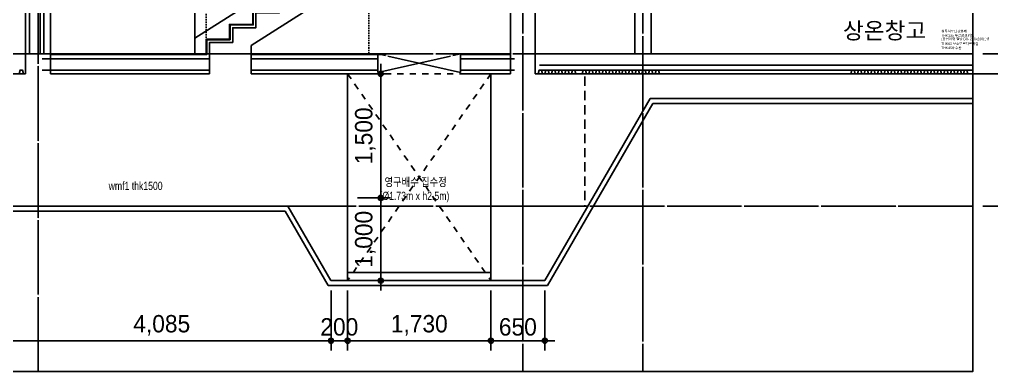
# Model space of a CAD drawing. Header units: millimetres. Extents: x 11948722 to 13111668, y -10771712 to -10232988.
# Drawn here: x 12512241 to 12523973, y -10505543 to -10501287 of the extents above; entities that cross this region are included whole.
import ezdxf
from ezdxf.enums import TextEntityAlignment as Align

# ---------------------------------------------------------------- set-up
doc = ezdxf.new("R2010")
doc.units = ezdxf.units.MM
doc.header["$LTSCALE"] = 150
doc.header["$MEASUREMENT"] = 0
for name, pattern in [('CEN', [6.2, 6, -0.1, 0, -0.1]), ('HID', [2.3, 1.5, -0.8]), ('HIDDEN', [2, 1, -1]), ('Xref-계단단면도$0$H', [1, 0.6, -0.4])]:
    doc.linetypes.add(name, pattern=pattern)
doc.layers.get('0').update_dxf_attribs({"linetype": 'CONTINUOUS'})
doc.layers.get('Defpoints').update_dxf_attribs({"color": 117, "linetype": 'CONTINUOUS'})
for name, color, linetype in [('253', 253, 'CONTINUOUS'), ('A-DOOR', 4, 'CONTINUOUS'), ('A-ELE-8', 8, 'CONTINUOUS'), ('A-HAT-251', 251, 'CONTINUOUS'), ('A-중심선', 10, 'CEN'), ('CON-C', 2, 'CONTINUOUS'), ('ELE-06', 6, 'CONTINUOUS'), ('ELE-8', 8, 'CONTINUOUS'), ('ele11', 251, 'CONTINUOUS'), ('HID', 4, 'HIDDEN'), ('WALb', 3, 'CONTINUOUS'), ('Xref-계단단면도$0$3 dim0', 7, 'CONTINUOUS'), ('Xref-계단단면도$0$A-CEIL', 6, 'CONTINUOUS'), ('Xref-계단단면도$0$A-DIM', 7, 'CONTINUOUS'), ('바닥마감', 3, 'CONTINUOUS')]:
    doc.layers.add(name, color=color, linetype=linetype)
doc.styles.add('Xref-계단단면도$0$나눔고딕 Se', font='')
doc.styles.add('돋움', font='')
doc.styles.add('맑은고딕', font='malgun.ttf')
doc.styles.add('주석', font='')
doc.styles.get('Xref-계단단면도$0$나눔고딕 Se').set_extended_font_data('Dotum')
doc.styles.get('돋움').set_extended_font_data('Dotum')
doc.styles.get('주석').set_extended_font_data('Dotum')
doc.dimstyles.new('Xref-계단단면도$0$A1-100', dxfattribs={"dimtxt": 3, "dimasz": 1, "dimexe": 2, "dimexo": 2, "dimgap": 1, "dimtad": 1, "dimdec": 0, "dimzin": 12, "dimdsep": 46, "dimlunit": 6, "dimtxsty": 'Xref-계단단면도$0$나눔고딕 Se', "dimblk1": 'Xref-계단단면도$0$DIMDOT', "dimblk2": 'Xref-계단단면도$0$DIMDOT', "dimsah": 1, "dimcen": -1, "dimdle": 2, "dimclrd": 256, "dimclre": 256, "dimclrt": 3, "dimadec": 0, "dimazin": 0, "dimtfac": 1, "dimtdec": 0, "dimtix": 1, "dimtmove": 2, "dimatfit": 3, "dimldrblk": 'Xref-계단단면도$0$DIMDOT', "dimfxl": 1, "dimtvp": 1, "dimtolj": 1, "dimtzin": 12, "dimlwd": -1, "dimlwe": -1, "dimarcsym": 0})

# ---------------------------------------------------------------- blocks, each defined once
blk = doc.blocks.new('Xref-계단단면도$0$DIMDOT')
at = {"color": 0}
blk.add_line((-2, 0), (2, 0), dxfattribs=at)
for radius in [0.5, 0.25]:
    blk.add_circle((0, 0), radius, dxfattribs=at)
blk = doc.blocks.new('*D257')
at = {"layer": 'Defpoints', "color": 0, "ltscale": 1200}
for p in [(12523746, -10491704), (12527346, -10491704), (12523746, -10501704)]:
    blk.add_point(p, dxfattribs=at)
at = {"layer": 'Xref-계단단면도$0$3 dim0'}
for p, q in [((12523866, -10491704), (12527466, -10491704)), ((12527346, -10501644), (12527346, -10491764)), ((12523866, -10501704), (12527466, -10501704))]:
    blk.add_line(p, q, dxfattribs=at)
at = {"layer": 'Xref-계단단면도$0$3 dim0', "ltscale": 1200, "xscale": 60, "yscale": 60, "zscale": 60}
for p, rotation in [((12527346, -10491704), 90), ((12527346, -10501704), 270)]:
    blk.add_blockref('Xref-계단단면도$0$DIMDOT', p, dxfattribs=dict(at, rotation=rotation))
at = {"layer": 'Xref-계단단면도$0$3 dim0', "color": 3, "ltscale": 1200, "insert": (12527161, -10496704), "char_height": 210, "attachment_point": 5, "rotation": 90, "style": 'Xref-계단단면도$0$나눔고딕 Se'}
blk.add_mtext('\\A1;10,000', dxfattribs=at)
blk = doc.blocks.new('*U136')
at = {"layer": 'A-DOOR'}
for p, q in [((-200, 0), (-200, 2070)), ((-155, 0), (-155, 2055)), ((-200, 0), (-25, 0))]:
    blk.add_line(p, q, dxfattribs=at)
for points in [[(10, 2100), (20, 2100), (20, 2070), (-25, 2070), (-25, 2055), (-155, 2055), (-155, 2070), (-200, 2070), (-200, 2100), (-190, 2100)], [(-25, 945), (-35, 935), (-35, 865), (-25, 855)], [(20, 945), (30, 935), (30, 865), (20, 855)], [(-35, 915), (-55, 925), (-95, 925), (-95, 875), (-55, 875), (-35, 885)], [(30, 885), (50, 875), (90, 875), (90, 925), (50, 925), (30, 915)]]:
    blk.add_lwpolyline(points, dxfattribs=at)
blk.add_lwpolyline([(20, 0), (-25, 0), (-25, 2070), (20, 2070)], close=True, dxfattribs=at)
blk = doc.blocks.new('1.5')
at = {"layer": 'A-HAT-251', "linetype": 'HIDDEN', "ltscale": 0.5}
for p, q in [((12412532, -10439268), (12412532, -10441768)), ((12412532, -10439268), (12414262, -10441768)), ((12414262, -10439268), (12412532, -10441768)), ((12412532, -10439268), (12414262, -10439268)), ((12414262, -10439268), (12414262, -10441768)), ((12412532, -10441768), (12414262, -10441768))]:
    blk.add_line(p, q, dxfattribs=at)
at = {"layer": 'Defpoints', "style": '주석', "width": 0.8}
for s, p in [('영구배수 집수정', (12412978, -10440577)), ('(Ø1.73m x h2.5m)', (12412917, -10440744))]:
    blk.add_text(s, height=100, dxfattribs=at).set_placement(p, align=Align.MIDDLE_LEFT)
blk = doc.blocks.new('*D1275')
at = {"layer": 'Defpoints', "color": 0, "ltscale": 1200}
for p in [(12516201, -10501944), (12516201, -10503444), (12516601, -10503444)]:
    blk.add_point(p, dxfattribs=at)
at = {"layer": 'Xref-계단단면도$0$3 dim0'}
for p, q in [((12516321, -10501944), (12516721, -10501944)), ((12516601, -10502004), (12516601, -10503384)), ((12516321, -10503444), (12516721, -10503444))]:
    blk.add_line(p, q, dxfattribs=at)
at = {"layer": 'Xref-계단단면도$0$3 dim0', "ltscale": 1200, "xscale": 60, "yscale": 60, "zscale": 60}
for p, rotation in [((12516601, -10501944), 90), ((12516601, -10503444), 270)]:
    blk.add_blockref('Xref-계단단면도$0$DIMDOT', p, dxfattribs=dict(at, rotation=rotation))
at = {"layer": 'Xref-계단단면도$0$3 dim0', "color": 3, "ltscale": 1200, "insert": (12516415, -10502694), "char_height": 210, "attachment_point": 5, "rotation": 90, "style": 'Xref-계단단면도$0$나눔고딕 Se'}
blk.add_mtext('\\A1;1,500', dxfattribs=at)
blk = doc.blocks.new('*D1276')
at = {"layer": 'Defpoints', "color": 0, "ltscale": 1200}
for p in [(12516201, -10504444), (12517931, -10504444), (12516201, -10505170)]:
    blk.add_point(p, dxfattribs=at)
at = {"layer": 'Xref-계단단면도$0$3 dim0'}
for p, q in [((12516201, -10504564), (12516201, -10505290)), ((12517931, -10504564), (12517931, -10505290)), ((12517871, -10505170), (12516261, -10505170))]:
    blk.add_line(p, q, dxfattribs=at)
at = {"layer": 'Xref-계단단면도$0$3 dim0', "ltscale": 1200, "xscale": 60, "yscale": 60, "zscale": 60, "rotation": 180}
blk.add_blockref('Xref-계단단면도$0$DIMDOT', (12516201, -10505170), dxfattribs=at)
at = {"layer": 'Xref-계단단면도$0$3 dim0', "ltscale": 1200, "xscale": 60, "yscale": 60, "zscale": 60}
blk.add_blockref('Xref-계단단면도$0$DIMDOT', (12517931, -10505170), dxfattribs=at)
at = {"layer": 'Xref-계단단면도$0$3 dim0', "color": 3, "ltscale": 1200, "insert": (12517066, -10504984), "char_height": 210, "attachment_point": 5, "style": 'Xref-계단단면도$0$나눔고딕 Se'}
blk.add_mtext('\\A1;1,730', dxfattribs=at)
blk = doc.blocks.new('*D1277')
at = {"layer": 'Defpoints', "color": 0, "ltscale": 1200}
for p in [(12516001, -10504444), (12516201, -10504444), (12516201, -10505170)]:
    blk.add_point(p, dxfattribs=at)
at = {"layer": 'Xref-계단단면도$0$3 dim0'}
for p, q in [((12516001, -10504564), (12516001, -10505290)), ((12516201, -10504564), (12516201, -10505290)), ((12515941, -10505170), (12515881, -10505170)), ((12516001, -10505170), (12516201, -10505170)), ((12516261, -10505170), (12516321, -10505170))]:
    blk.add_line(p, q, dxfattribs=at)
at = {"layer": 'Xref-계단단면도$0$3 dim0', "ltscale": 1200, "xscale": 60, "yscale": 60, "zscale": 60}
blk.add_blockref('Xref-계단단면도$0$DIMDOT', (12516001, -10505170), dxfattribs=at)
at = {"layer": 'Xref-계단단면도$0$3 dim0', "ltscale": 1200, "xscale": 60, "yscale": 60, "zscale": 60, "rotation": 180}
blk.add_blockref('Xref-계단단면도$0$DIMDOT', (12516201, -10505170), dxfattribs=at)
at = {"layer": 'Xref-계단단면도$0$3 dim0', "color": 3, "ltscale": 1200, "insert": (12516101, -10505004), "char_height": 210, "attachment_point": 5, "style": 'Xref-계단단면도$0$나눔고딕 Se'}
blk.add_mtext('\\A1;200', dxfattribs=at)
blk = doc.blocks.new('*D1278')
at = {"layer": 'Defpoints', "color": 0, "ltscale": 1200}
for p in [(12516201, -10503444), (12516601, -10503444), (12516201, -10504444)]:
    blk.add_point(p, dxfattribs=at)
at = {"layer": 'Xref-계단단면도$0$3 dim0'}
for p, q in [((12516321, -10503444), (12516721, -10503444)), ((12516601, -10504384), (12516601, -10503504)), ((12516321, -10504444), (12516721, -10504444))]:
    blk.add_line(p, q, dxfattribs=at)
at = {"layer": 'Xref-계단단면도$0$3 dim0', "ltscale": 1200, "xscale": 60, "yscale": 60, "zscale": 60}
for p, rotation in [((12516601, -10503444), 90), ((12516601, -10504444), 270)]:
    blk.add_blockref('Xref-계단단면도$0$DIMDOT', p, dxfattribs=dict(at, rotation=rotation))
at = {"layer": 'Xref-계단단면도$0$3 dim0', "color": 3, "ltscale": 1200, "insert": (12516415, -10503944), "char_height": 210, "attachment_point": 5, "rotation": 90, "style": 'Xref-계단단면도$0$나눔고딕 Se'}
blk.add_mtext('\\A1;1,000', dxfattribs=at)
blk = doc.blocks.new('*D1279')
at = {"layer": 'Defpoints', "color": 0, "ltscale": 1200}
for p in [(12517931, -10504444), (12518581, -10504444), (12517931, -10505170)]:
    blk.add_point(p, dxfattribs=at)
at = {"layer": 'Xref-계단단면도$0$3 dim0'}
for p, q in [((12517931, -10504564), (12517931, -10505290)), ((12518581, -10504564), (12518581, -10505290)), ((12518521, -10505170), (12517991, -10505170))]:
    blk.add_line(p, q, dxfattribs=at)
at = {"layer": 'Xref-계단단면도$0$3 dim0', "ltscale": 1200, "xscale": 60, "yscale": 60, "zscale": 60, "rotation": 180}
blk.add_blockref('Xref-계단단면도$0$DIMDOT', (12517931, -10505170), dxfattribs=at)
at = {"layer": 'Xref-계단단면도$0$3 dim0', "ltscale": 1200, "xscale": 60, "yscale": 60, "zscale": 60}
blk.add_blockref('Xref-계단단면도$0$DIMDOT', (12518581, -10505170), dxfattribs=at)
at = {"layer": 'Xref-계단단면도$0$3 dim0', "color": 3, "ltscale": 1200, "insert": (12518256, -10505004), "char_height": 210, "attachment_point": 5, "style": 'Xref-계단단면도$0$나눔고딕 Se'}
blk.add_mtext('\\A1;650', dxfattribs=at)
blk = doc.blocks.new('*D1298')
at = {"layer": 'Defpoints', "color": 0, "ltscale": 1200}
for p in [(12523746, -10501704), (12523746, -10501944), (12527346, -10501944)]:
    blk.add_point(p, dxfattribs=at)
at = {"layer": 'Xref-계단단면도$0$3 dim0'}
for p, q in [((12527346, -10501644), (12527346, -10501584)), ((12523866, -10501704), (12527466, -10501704)), ((12527346, -10501704), (12527346, -10501944)), ((12523866, -10501944), (12527466, -10501944)), ((12527346, -10502004), (12527346, -10502064))]:
    blk.add_line(p, q, dxfattribs=at)
at = {"layer": 'Xref-계단단면도$0$3 dim0', "ltscale": 1200, "xscale": 60, "yscale": 60, "zscale": 60}
for p, rotation in [((12527346, -10501704), 270), ((12527346, -10501944), 90)]:
    blk.add_blockref('Xref-계단단면도$0$DIMDOT', p, dxfattribs=dict(at, rotation=rotation))
at = {"layer": 'Xref-계단단면도$0$3 dim0', "color": 3, "ltscale": 1200, "insert": (12527181, -10501824), "char_height": 210, "attachment_point": 5, "rotation": 90, "style": 'Xref-계단단면도$0$나눔고딕 Se'}
blk.add_mtext('\\A1;240', dxfattribs=at)
blk = doc.blocks.new('*D2005')
at = {"layer": 'Defpoints', "color": 0, "ltscale": 1200}
for p in [(12523746, -10501944), (12527346, -10501944), (12523746, -10503544)]:
    blk.add_point(p, dxfattribs=at)
at = {"layer": 'Xref-계단단면도$0$3 dim0'}
for p, q in [((12523866, -10501944), (12527466, -10501944)), ((12527346, -10503484), (12527346, -10502004)), ((12523866, -10503544), (12527466, -10503544))]:
    blk.add_line(p, q, dxfattribs=at)
at = {"layer": 'Xref-계단단면도$0$3 dim0', "ltscale": 1200, "xscale": 60, "yscale": 60, "zscale": 60}
for p, rotation in [((12527346, -10501944), 90), ((12527346, -10503544), 270)]:
    blk.add_blockref('Xref-계단단면도$0$DIMDOT', p, dxfattribs=dict(at, rotation=rotation))
at = {"layer": 'Xref-계단단면도$0$3 dim0', "color": 3, "ltscale": 1200, "insert": (12527161, -10502744), "char_height": 210, "attachment_point": 5, "rotation": 90, "style": 'Xref-계단단면도$0$나눔고딕 Se'}
blk.add_mtext('\\A1;1,600', dxfattribs=at)
blk = doc.blocks.new('*D2007')
at = {"layer": 'Defpoints', "color": 0, "ltscale": 1200}
for p in [(12511916, -10504444), (12516001, -10504444), (12511916, -10505170)]:
    blk.add_point(p, dxfattribs=at)
at = {"layer": 'Xref-계단단면도$0$3 dim0'}
for p, q in [((12511916, -10504564), (12511916, -10505290)), ((12516001, -10504564), (12516001, -10505290)), ((12515941, -10505170), (12511976, -10505170))]:
    blk.add_line(p, q, dxfattribs=at)
at = {"layer": 'Xref-계단단면도$0$3 dim0', "ltscale": 1200, "xscale": 60, "yscale": 60, "zscale": 60}
for p, rotation in [((12511916, -10505170), 179.9999999999216), ((12516001, -10505170), 359.9999999999216)]:
    blk.add_blockref('Xref-계단단면도$0$DIMDOT', p, dxfattribs=dict(at, rotation=rotation))
at = {"layer": 'Xref-계단단면도$0$3 dim0', "color": 3, "ltscale": 1200, "insert": (12513958, -10504984), "char_height": 210, "attachment_point": 5, "style": 'Xref-계단단면도$0$나눔고딕 Se'}
blk.add_mtext('\\A1;4,085', dxfattribs=at)

msp = doc.modelspace()

# ---------------------------------------------------------------- linework, layer by layer
at = {"layer": '253', "linetype": 'Continuous'}
for p, q in [((12516565.8, -10501928.5), (12516565.8, -10501710.5)), ((12517565.8, -10501928.5), (12517565.8, -10501710.5)), ((12516200.8, -10501943.5), (12516565.8, -10501943.5)), ((12517565.8, -10501943.5), (12517930.8, -10501943.5))]:
    msp.add_line(p, q, dxfattribs=at)
at = {"layer": 'A-ELE-8'}
msp.add_line((12512615.8, -10499603.5), (12512615.8, -10501703.5), dxfattribs=at)
at = {"layer": 'A-HAT-251'}
for points in [[(12512315.8, -10501943.5), (12512287.8, -10501943.5), (12512275.8, -10501898.5), (12512247.8, -10501898.5), (12512235.8, -10501943.5)], [(12518582.9, -10501943.5), (12518554.9, -10501943.5), (12518542.9, -10501898.5), (12518514.9, -10501898.5), (12518502.9, -10501943.5)], [(12518662.9, -10501943.5), (12518634.9, -10501943.5), (12518622.9, -10501898.5), (12518594.9, -10501898.5), (12518582.9, -10501943.5)], [(12518742.9, -10501943.5), (12518714.9, -10501943.5), (12518702.9, -10501898.5), (12518674.9, -10501898.5), (12518662.9, -10501943.5)], [(12518822.9, -10501943.5), (12518794.9, -10501943.5), (12518782.9, -10501898.5), (12518754.9, -10501898.5), (12518742.9, -10501943.5)], [(12518902.9, -10501943.5), (12518874.9, -10501943.5), (12518862.9, -10501898.5), (12518834.9, -10501898.5), (12518822.9, -10501943.5)], [(12518982.9, -10501943.5), (12518954.9, -10501943.5), (12518942.9, -10501898.5), (12518914.9, -10501898.5), (12518902.9, -10501943.5)], [(12519112.9, -10501943.5), (12519084.9, -10501943.5), (12519072.9, -10501898.5), (12519044.9, -10501898.5), (12519032.9, -10501943.5)], [(12519192.9, -10501943.5), (12519164.9, -10501943.5), (12519152.9, -10501898.5), (12519124.9, -10501898.5), (12519112.9, -10501943.5)], [(12519272.9, -10501943.5), (12519244.9, -10501943.5), (12519232.9, -10501898.5), (12519204.9, -10501898.5), (12519192.9, -10501943.5)], [(12519352.9, -10501943.5), (12519324.9, -10501943.5), (12519312.9, -10501898.5), (12519284.9, -10501898.5), (12519272.9, -10501943.5)], [(12519432.9, -10501943.5), (12519404.9, -10501943.5), (12519392.9, -10501898.5), (12519364.9, -10501898.5), (12519352.9, -10501943.5)], [(12519512.9, -10501943.5), (12519484.9, -10501943.5), (12519472.9, -10501898.5), (12519444.9, -10501898.5), (12519432.9, -10501943.5)], [(12519592.9, -10501943.5), (12519564.9, -10501943.5), (12519552.9, -10501898.5), (12519524.9, -10501898.5), (12519512.9, -10501943.5)], [(12519672.9, -10501943.5), (12519644.9, -10501943.5), (12519632.9, -10501898.5), (12519604.9, -10501898.5), (12519592.9, -10501943.5)], [(12519752.9, -10501943.5), (12519724.9, -10501943.5), (12519712.9, -10501898.5), (12519684.9, -10501898.5), (12519672.9, -10501943.5)], [(12519832.9, -10501943.5), (12519804.9, -10501943.5), (12519792.9, -10501898.5), (12519764.9, -10501898.5), (12519752.9, -10501943.5)], [(12519912.9, -10501943.5), (12519884.9, -10501943.5), (12519872.9, -10501898.5), (12519844.9, -10501898.5), (12519832.9, -10501943.5)], [(12519992.9, -10501943.5), (12519964.9, -10501943.5), (12519952.9, -10501898.5), (12519924.9, -10501898.5), (12519912.9, -10501943.5)], [(12522356.4, -10501943.5), (12522328.4, -10501943.5), (12522316.4, -10501898.5), (12522288.4, -10501898.5), (12522276.4, -10501943.5)], [(12522436.4, -10501943.5), (12522408.4, -10501943.5), (12522396.4, -10501898.5), (12522368.4, -10501898.5), (12522356.4, -10501943.5)], [(12522516.4, -10501943.5), (12522488.4, -10501943.5), (12522476.4, -10501898.5), (12522448.4, -10501898.5), (12522436.4, -10501943.5)], [(12522596.4, -10501943.5), (12522568.4, -10501943.5), (12522556.4, -10501898.5), (12522528.4, -10501898.5), (12522516.4, -10501943.5)], [(12522676.4, -10501943.5), (12522648.4, -10501943.5), (12522636.4, -10501898.5), (12522608.4, -10501898.5), (12522596.4, -10501943.5)], [(12522756.4, -10501943.5), (12522728.4, -10501943.5), (12522716.4, -10501898.5), (12522688.4, -10501898.5), (12522676.4, -10501943.5)], [(12522836.4, -10501943.5), (12522808.4, -10501943.5), (12522796.4, -10501898.5), (12522768.4, -10501898.5), (12522756.4, -10501943.5)], [(12522916.4, -10501943.5), (12522888.4, -10501943.5), (12522876.4, -10501898.5), (12522848.4, -10501898.5), (12522836.4, -10501943.5)], [(12522996.4, -10501943.5), (12522968.4, -10501943.5), (12522956.4, -10501898.5), (12522928.4, -10501898.5), (12522916.4, -10501943.5)], [(12523076.4, -10501943.5), (12523048.4, -10501943.5), (12523036.4, -10501898.5), (12523008.4, -10501898.5), (12522996.4, -10501943.5)], [(12523156.4, -10501943.5), (12523128.4, -10501943.5), (12523116.4, -10501898.5), (12523088.4, -10501898.5), (12523076.4, -10501943.5)], [(12523236.4, -10501943.5), (12523208.4, -10501943.5), (12523196.4, -10501898.5), (12523168.4, -10501898.5), (12523156.4, -10501943.5)], [(12523316.4, -10501943.5), (12523288.4, -10501943.5), (12523276.4, -10501898.5), (12523248.4, -10501898.5), (12523236.4, -10501943.5)], [(12523396.4, -10501943.5), (12523368.4, -10501943.5), (12523356.4, -10501898.5), (12523328.4, -10501898.5), (12523316.4, -10501943.5)], [(12523476.4, -10501943.5), (12523448.4, -10501943.5), (12523436.4, -10501898.5), (12523408.4, -10501898.5), (12523396.4, -10501943.5)], [(12523556.4, -10501943.5), (12523528.4, -10501943.5), (12523516.4, -10501898.5), (12523488.4, -10501898.5), (12523476.4, -10501943.5)], [(12523636.4, -10501943.5), (12523608.4, -10501943.5), (12523596.4, -10501898.5), (12523568.4, -10501898.5), (12523556.4, -10501943.5)], [(12523716.4, -10501943.5), (12523688.4, -10501943.5), (12523676.4, -10501898.5), (12523648.4, -10501898.5), (12523636.4, -10501943.5)]]:
    msp.add_lwpolyline(points, dxfattribs=at)
at = {"layer": 'A-중심선'}
for p, q in [((12512465.8, -10505543), (12512465.8, -10458703.5)), ((12518315.8, -10458703.5), (12518315.8, -10505543)), ((12519765.8, -10458703.5), (12519765.8, -10505543)), ((12523746.5, -10501703.5), (12506120.5, -10501703.5)), ((12516565.8, -10501928.5), (12517565.8, -10501703.5)), ((12517565.8, -10501928.5), (12516565.8, -10501703.5)), ((12523746.5, -10503543.5), (12509815.8, -10503543.5))]:
    msp.add_line(p, q, dxfattribs=at)
at = {"layer": 'CON-C', "ltscale": 1200}
for p, q in [((12518465.7, -10461953.5), (12518465.7, -10501943.5)), ((12515035.7, -10501602.6), (12516819.5, -10500465)), ((12518165.7, -10500465), (12518165.7, -10501943.5)), ((12515035.7, -10501602.6), (12515035.7, -10501943.5)), ((12512615.7, -10501703.5), (12512315.7, -10501703.5)), ((12512315.7, -10501703.5), (12512315.7, -10501943.5)), ((12512615.7, -10501703.5), (12512615.7, -10501943.5)), ((12506120.5, -10501943.5), (12512315.8, -10501943.5)), ((12512615.8, -10501943.5), (12514535.8, -10501943.5)), ((12515035.8, -10501943.5), (12516200.8, -10501943.5)), ((12516200.8, -10501943.5), (12516200.8, -10504443.5)), ((12517930.8, -10501943.5), (12518165.8, -10501943.5)), ((12517930.8, -10501943.5), (12517930.8, -10504443.5)), ((12518465.8, -10501943.5), (12523746.5, -10501943.5)), ((12523746.5, -10501943.5), (12528743.2, -10501943.5)), ((12519850.9, -10502243.5), (12518580.8, -10504443.5)), ((12519850.9, -10502243.5), (12523746.5, -10502243.5)), ((12509815.8, -10503543.5), (12515481.2, -10503543.5)), ((12515481.2, -10503543.5), (12516000.8, -10504443.5)), ((12516200.8, -10504443.5), (12516000.8, -10504443.5)), ((12518580.8, -10504443.5), (12517930.8, -10504443.5))]:
    msp.add_line(p, q, dxfattribs=at)
at = {"layer": 'CON-C', "ltscale": 1200, "flags": 128}
msp.add_lwpolyline([(12514535.7, -10501943.5), (12514535.7, -10501565), (12514815.7, -10501565), (12514815.7, -10501386.4), (12515095.7, -10501386.4), (12515095.7, -10501207.8), (12515375.7, -10501207.8), (12515375.7, -10501029.2), (12515655.7, -10501029.2), (12515655.7, -10500850.7), (12515935.7, -10500850.7), (12515935.7, -10500672.1), (12516215.7, -10500672.1), (12516215.7, -10500493.5), (12516495.7, -10500493.5), (12516495.7, -10500315), (12518165.8, -10500315)], dxfattribs=at)
at = {"layer": 'Defpoints', "ltscale": 1200}
msp.add_lwpolyline([(12506120.5, -10458703.5), (12523746.5, -10458703.5), (12523746.5, -10505543), (12506120.5, -10505543)], close=True, dxfattribs=at)
at = {"layer": 'ELE-06'}
for p, q in [((12519885.6, -10502303.5), (12518615.4, -10504503.5)), ((12523746.5, -10502303.5), (12519885.6, -10502303.5)), ((12515446.5, -10503603.5), (12509615.8, -10503603.5)), ((12515446.5, -10503603.5), (12515966.1, -10504503.5)), ((12518615.4, -10504503.5), (12515966.1, -10504503.5))]:
    msp.add_line(p, q, dxfattribs=at)
at = {"layer": 'ELE-8', "ltscale": 300}
for p, q in [((12517930.8, -10504343.5), (12516200.8, -10504343.5)), ((12517930.8, -10504443.5), (12516200.8, -10504443.5))]:
    msp.add_line(p, q, dxfattribs=at)
at = {"layer": 'ele11', "ltscale": 0.5}
for p, q in [((12517565.8, -10501763.5), (12518215.8, -10501763.5)), ((12518515.8, -10501838.5), (12523746.5, -10501838.5)), ((12517565.8, -10501898.5), (12518215.8, -10501898.5)), ((12518515.8, -10501898.5), (12523746.5, -10501898.5))]:
    msp.add_line(p, q, dxfattribs=at)
for points in [[(12512515.8, -10501763.5), (12514535.7, -10501763.5)], [(12515035.7, -10501763.5), (12516565.8, -10501763.5)], [(12512515.8, -10501898.5), (12514535.7, -10501898.5)], [(12515035.7, -10501898.5), (12516565.8, -10501898.5)]]:
    msp.add_lwpolyline(points, dxfattribs=at)
at = {"layer": 'HID', "color": 252, "linetype": 'HID', "ltscale": 0.5}
msp.add_line((12515481.2, -10503543.5), (12516200.8, -10503543.5), dxfattribs=at)
at = {"layer": 'HID', "color": 252, "linetype": 'HID', "ltscale": 0.5, "flags": 128}
msp.add_lwpolyline([(12517930.8, -10503543.5), (12519065.7, -10503543.5), (12519065.7, -10501943.5)], dxfattribs=at)
at = {"layer": 'WALb', "ltscale": 1200}
for p, q in [((12519665.8, -10492143.5), (12519665.8, -10501703.5)), ((12519865.8, -10492143.5), (12519865.8, -10501703.5))]:
    msp.add_line(p, q, dxfattribs=at)
at = {"layer": 'Xref-계단단면도$0$A-CEIL', "ltscale": 1200}
for p, q in [((12514355.7, -10501515.2), (12516595.7, -10500086.6)), ((12514355.7, -10501703.5), (12514355.7, -10500803.5)), ((12515035.8, -10501703.5), (12516665.8, -10501703.5)), ((12515035.8, -10501710.5), (12516665.8, -10501710.5)), ((12516665.8, -10501710.5), (12516665.8, -10501703.5)), ((12517565.8, -10501703.5), (12518165.8, -10501703.5)), ((12517565.8, -10501710.5), (12517565.8, -10501703.5)), ((12517565.8, -10501710.5), (12518165.8, -10501710.5))]:
    msp.add_line(p, q, dxfattribs=at)
at = {"layer": 'Xref-계단단면도$0$A-CEIL', "ltscale": 1200, "flags": 128}
for points in [[(12512615.8, -10501703.5), (12514495.7, -10501703.5), (12514495.7, -10501525), (12514775.7, -10501525), (12514775.7, -10501346.4), (12515055.7, -10501346.4), (12515055.7, -10501167.8), (12515335.7, -10501167.8), (12515335.7, -10500989.2), (12515615.7, -10500989.2), (12515615.7, -10500810.7), (12515895.7, -10500810.7), (12515895.7, -10500632.1), (12516175.7, -10500632.1), (12516175.7, -10500453.5), (12516455.7, -10500453.5), (12516455.7, -10500275), (12518165.8, -10500275)], [(12512615.8, -10501710.5), (12514502.7, -10501710.5), (12514502.7, -10501532), (12514782.7, -10501532), (12514782.7, -10501353.4), (12515062.7, -10501353.4), (12515062.7, -10501174.8), (12515342.7, -10501174.8), (12515342.7, -10500996.2), (12515622.7, -10500996.2), (12515622.7, -10500817.7), (12515902.7, -10500817.7), (12515902.7, -10500639.1), (12516182.7, -10500639.1), (12516182.7, -10500460.5), (12516462.7, -10500460.5), (12516462.7, -10500282), (12518165.8, -10500282)]]:
    msp.add_lwpolyline(points, dxfattribs=at)
at = {"layer": 'Xref-계단단면도$0$A-DIM', "color": 135, "linetype": 'Xref-계단단면도$0$H', "ltscale": 0.2}
for p, q in [((12516455.8, -10481703.5), (12516455.8, -10501703.5)), ((12514495.7, -10483132.1), (12514495.7, -10501703.5))]:
    msp.add_line(p, q, dxfattribs=at)
at = {"layer": '바닥마감', "color": 3}
msp.add_lwpolyline([(12518515.8, -10501703.5), (12523746.5, -10501703.5)], dxfattribs=at)

# ---------------------------------------------------------------- block references
at = {"layer": 'A-DOOR', "xscale": -1}
msp.add_blockref('*U136', (12512335.8, -10501703.5), dxfattribs=at)
at = {"layer": 'CON-C'}
msp.add_blockref('1.5', (103669.1, -62675.2), dxfattribs=at)

# ---------------------------------------------------------------- texts
at = {"layer": 'Defpoints', "style": '맑은고딕'}
msp.add_text('상온창고', height=200, dxfattribs=at).set_placement((12522180.6, -10501422), align=Align.MIDDLE_LEFT)
at = {"layer": 'Defpoints', "ltscale": 1200, "style": '돋움'}
for s, p in [('THK135 무근콘크리트', (12523366.1, -10501480.2)), ('(용접이형 철망 D8- 200x200)1겹', (12523366.1, -10501522.7)), ('침투식표면강화제', (12523366.1, -10501430.2)), ('THK60 보호모르타르마감', (12523366.1, -10501580.2)), ('THK45배수판', (12523366.1, -10501630.2))]:
    msp.add_text(s, height=30, dxfattribs=at).set_placement(p, align=Align.MIDDLE_LEFT)
at = {"layer": 'Defpoints', "style": '주석', "width": 0.8}
msp.add_text('wmf1 thk1500', height=100, dxfattribs=at).set_placement((12513317.2, -10503298.3), align=Align.MIDDLE_LEFT)

# ---------------------------------------------------------------- dimensions: what is measured, and where the dimension line sits
at = {"layer": 'Xref-계단단면도$0$3 dim0'}
for base, p1, p2, angle, override, picture, middle in [((12527346.5, -10491703.5), (12523746.5, -10501703.5), (12523746.5, -10491703.5), 90, {"dimscale": 60, "dimtxt": 3.5}, '*D257', (12527161.1, -10496703.5)), ((12527346.5, -10501943.5), (12523746.5, -10501703.5), (12523746.5, -10501943.5), 270, {"dimscale": 60, "dimtxt": 3.5}, '*D1298', (12527181.3, -10501823.5)), ((12516600.8, -10503443.5), (12516200.8, -10501943.5), (12516200.8, -10503443.5), 270, {"dimscale": 60, "dimtxt": 3.5, "dimtmove": 0}, '*D1275', (12516415.4, -10502693.5)), ((12527346.5, -10501943.5), (12523746.5, -10503543.5), (12523746.5, -10501943.5), 90, {"dimscale": 60, "dimtxt": 3.5}, '*D2005', (12527161.1, -10502743.5)), ((12516600.8, -10503443.5), (12516200.8, -10504443.5), (12516200.8, -10503443.5), 90, {"dimscale": 60, "dimtxt": 3.5}, '*D1278', (12516415.4, -10503943.5)), ((12511915.8, -10505169.6), (12516000.8, -10504443.5), (12511915.8, -10504443.5), 180, {"dimscale": 60, "dimtxt": 3.5}, '*D2007', (12513958.3, -10504984.2)), ((12516200.8, -10505169.6), (12517930.8, -10504443.5), (12516200.8, -10504443.5), 180, {"dimscale": 60, "dimtxt": 3.5}, '*D1276', (12517065.8, -10504984.2)), ((12517930.8, -10505169.6), (12518580.8, -10504443.5), (12517930.8, -10504443.5), 180, {"dimscale": 60, "dimtxt": 3.5}, '*D1279', (12518255.8, -10505004.4))]:
    dim = msp.add_linear_dim(base=base, p1=p1, p2=p2, angle=angle, dimstyle='Xref-계단단면도$0$A1-100', override=override, dxfattribs=at)
    dim.commit()
    dim.dimension.update_dxf_attribs({"geometry": picture, "text_midpoint": middle})
dim = msp.add_linear_dim(base=(12516200.8, -10505169.6), p1=(12516000.8, -10504443.5), p2=(12516200.8, -10504443.5), dimstyle='Xref-계단단면도$0$A1-100', override={"dimscale": 60, "dimtxt": 3.5}, dxfattribs=at)
dim.commit()
dim.dimension.update_dxf_attribs({"geometry": '*D1277', "text_midpoint": (12516100.8, -10505004.4)})

doc.saveas('drawing.dxf')
